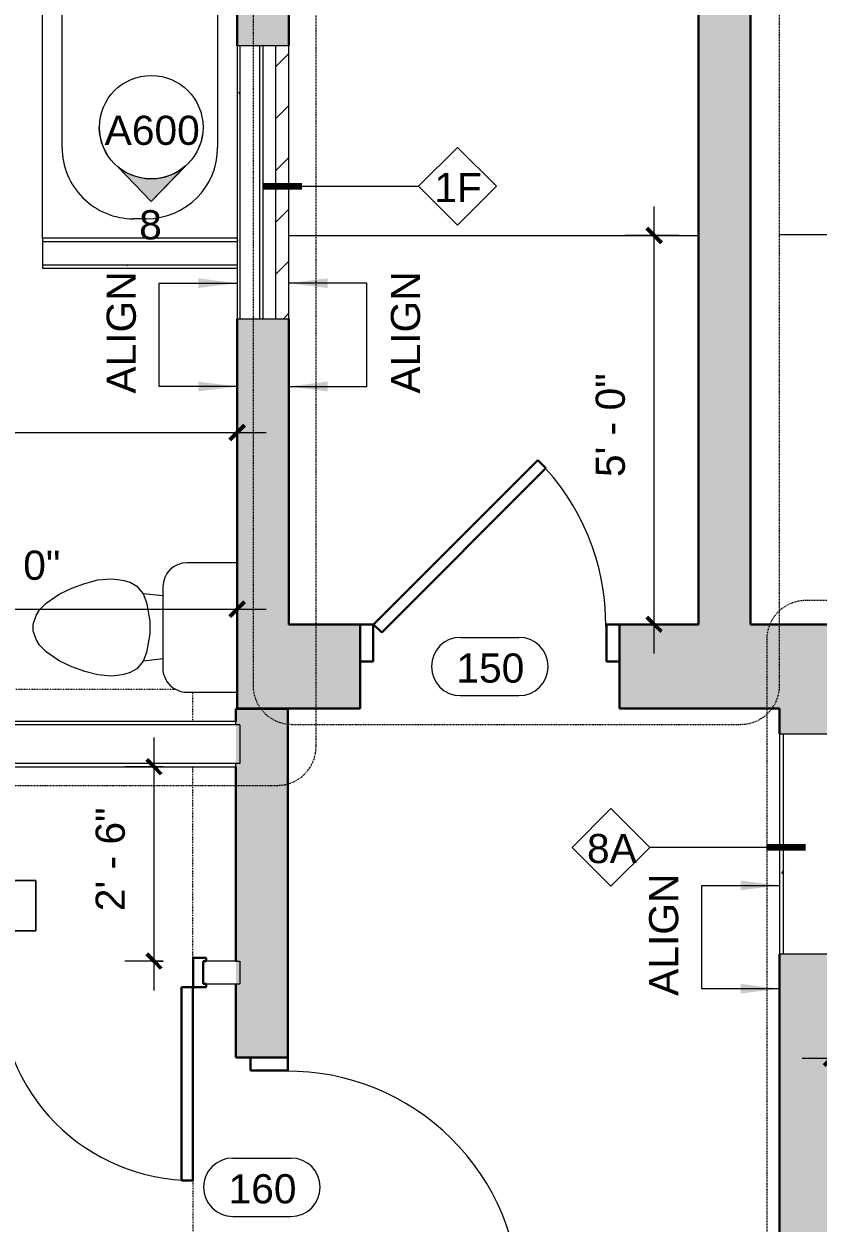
# Model space of a CAD drawing. Header units: inches. Extents: x -545 to 1083, y -2066 to -269.
# Drawn here: x -227.2 to -104.7, y -1777.1 to -1592.1 of the extents above; entities that cross this region are included whole.
import ezdxf

# ---------------------------------------------------------------- set-up
doc = ezdxf.new("R2010")
doc.units = ezdxf.units.IN
doc.header["$MEASUREMENT"] = 0
doc.linetypes.add('Dash', pattern=[0.25, 0.125, -0.125])
doc.linetypes.add('Dash Dot 3_16_', pattern=[0.3125, 0.1875, -0.0625, 0, -0.0625])
for name, color, linetype, lineweight in [('A-ANNO-DIMS', 211, 'Continuous', 9), ('A-ANNO-DIMS-48', 211, 'Continuous', 9), ('A-ANNO-NOTE', 131, 'Continuous', 9), ('A-ANNO-SYMB', 150, 'Continuous', 9), ('A-AREA-IDEN', 2, 'Continuous', 9), ('A-DETL', 90, 'Continuous', 9), ('A-DOOR', 31, 'Continuous', 18), ('A-DOOR-FRAM', 31, 'Continuous', 30), ('A-DOOR-IDEN', 31, 'Continuous', 9), ('A-GENM', 13, 'Continuous', 18), ('A-WALL', 113, 'Continuous', 18), ('A-WALL-IDEN', 211, 'Continuous', 9), ('A-WALL-PATT', 111, 'Continuous', 18), ('G-ANNO-SYMB', 111, 'Continuous', 9), ('I-WALL', 2, 'Continuous', 18), ('P-SANR-FIXT', 6, 'Continuous', 9)]:
    doc.layers.add(name, color=color, linetype=linetype, lineweight=lineweight)
doc.styles.add('Arial', font='arial.ttf', dxfattribs={"height": 4.5})
doc.styles.add('Swis721 Lt BT', font='swissl.ttf', dxfattribs={"height": 4.5})
doc.styles.add('Swis721 Lt BT_2', font='swissl.ttf', dxfattribs={"height": 0.09375})
doc.dimstyles.new('OTJ_-_3_32__Linear__1_2__Tolerance', dxfattribs={"dimscale": 12, "dimtxt": 4.748918, "dimasz": 0.1875, "dimexe": 0.375, "dimexo": 0.25, "dimgap": 0.25, "dimtad": 1, "dimdec": 1, "dimrnd": 0.5, "dimzin": 3, "dimdsep": 46, "dimlunit": 4, "dimtxsty": 'Swis721 Lt BT', "dimblk1": 'OBLIQUE', "dimblk2": 'OBLIQUE', "dimsah": 1, "dimcen": 0.09, "dimdle": 0.375, "dimazin": 0, "dimtfac": 1, "dimtdec": 4, "dimtix": 1, "dimtmove": 0, "dimatfit": 3, "dimfxl": 1, "dimtvp": 1, "dimfrac": 2, "dimtolj": 1, "dimtzin": 0, "dimarcsym": 2})
pattern_1 = [(0, (0, 0), (15.36, 3.84), [0.634, -10.886, 0.634, -10.886, -61.44]), (0, (0, 0), (15.36, 3.84), [-23.04, 0.634, -22.406, 0.634, -10.886, -26.88]), (0, (0, 0), (15.36, 3.84), [-57.6, 0.634, -7.046, 0.634, -18.566]), (120, (5.76, 1.92), (-11.0055376, 11.38215), [0.634, -10.886, 0.634, -10.886, -61.44]), (120, (5.76, 1.92), (-11.0055376, 11.38215), [-23.04, 0.634, -22.406, 0.634, -10.886, -26.88]), (120, (5.76, 1.92), (-11.0055376, 11.38215), [-57.6, 0.634, -7.046, 0.634, -18.566]), (240, (7.68, 9.6), (-4.3544624, -15.22215), [0.634, -10.886, 0.634, -10.886, -61.44]), (240, (7.68, 9.6), (-4.3544624, -15.22215), [-23.04, 0.634, -22.406, 0.634, -10.886, -26.88]), (240, (7.68, 9.6), (-4.3544624, -15.22215), [-57.6, 0.634, -7.046, 0.634, -18.566])]

# ---------------------------------------------------------------- blocks, each defined once
blk = doc.blocks.new('Single Flush - D1 3_ X 7_3_ - NOT FR-6102866-1ST FLOOR - CONSTRUCTION')
at = {"layer": 'A-DOOR', "color": 8, "lineweight": 30}
for p, q in [((-8.65, -30.59), (16.67, -5.26)), ((16.67, -5.26), (17.91, -6.5)), ((17.91, -6.5), (-7.42, -31.82)), ((-7.42, -31.82), (-8.65, -30.59))]:
    blk.add_line(p, q, dxfattribs=at)
at = {"layer": 'A-DOOR', "lineweight": 9}
blk.add_arc((17.91, -6.5), 35.81, 179.5, 225, dxfattribs=at)
at = {"layer": 'A-DOOR-FRAM', "color": 8}
for p, q in [((-20, -0.75), (-20, -6.5)), ((-20, -0.75), (-18, -0.75)), ((-18, -0.75), (-18, -6.5)), ((18, -0.75), (18, -6.5)), ((18, -0.75), (20, -0.75)), ((20, -0.75), (20, -6.5)), ((-20, -6.5), (-18, -6.5)), ((18, -6.5), (20, -6.5))]:
    blk.add_line(p, q, dxfattribs=at)
blk = doc.blocks.new('Toilet-Domestic-3D - Toilet-Domestic-3D-5683653-1ST FLOOR - CONSTRUCTION')
at = {"layer": 'P-SANR-FIXT'}
for p, q in [((-2.74, 11), (-1.87, 11.5)), ((-1.87, 11.5), (-0.5, 12)), ((-0.5, 12), (0.5, 12)), ((0.5, 12), (1.87, 11.5)), ((1.87, 11.5), (2.74, 11)), ((-5.13, 8), (-3.74, 10)), ((-3.74, 10), (-2.74, 11)), ((2.74, 11), (3.74, 10)), ((3.74, 10), (5.13, 8)), ((-6.06, 6), (-5.13, 8)), ((5.13, 8), (6.06, 6)), ((-6.79, 4), (-6.06, 6)), ((6.06, 6), (6.79, 4)), ((-7.33, 1.99), (-6.79, 4)), ((6.79, 4), (7.33, 1.99)), ((-7.5, 0), (-7.33, 1.99)), ((7.33, 1.99), (7.5, 0)), ((-7.41, -1), (-7.5, 0)), ((-7.24, -2), (-7.41, -1)), ((7.41, -1), (7.24, -2)), ((7.5, 0), (7.41, -1)), ((-6.97, -3), (-7.24, -2)), ((-6.4, -4), (-6.97, -3)), ((6.97, -3), (6.4, -4)), ((7.24, -2), (6.97, -3)), ((-5.21, -5), (-6.4, -4)), ((-3.84, -5.5), (-5.21, -5)), ((-4.86, -8.02), (-5.21, -5)), ((-1, -6), (-3.84, -5.5)), ((3.84, -5.5), (1, -6)), ((5.21, -5), (3.84, -5.5)), ((4.86, -8.02), (5.21, -5)), ((6.4, -4), (5.21, -5)), ((1, -6), (-1, -6)), ((6.25, -8.02), (-6.25, -8.02)), ((-9.98, -11.75), (-9.98, -19.48)), ((9.98, -19.48), (9.98, -11.75))]:
    blk.add_line(p, q, dxfattribs=at)
for centre, start, end in [((-6.25, -11.75), 90, 180), ((6.25, -11.75), 0, 90)]:
    blk.add_arc(centre, 3.73, start, end, dxfattribs=at)
blk = doc.blocks.new('Single Flush - D1 3_ X 8_ - FR-6102084-1ST FLOOR - CONSTRUCTION')
at = {"layer": 'A-DOOR', "lineweight": 30}
for p, q in [((16.15625, 39.8125), (16.15625, 4)), ((17.90625, 39.8125), (16.15625, 39.8125)), ((17.90625, 4), (17.90625, 39.8125)), ((16.15625, 4), (17.90625, 4))]:
    blk.add_line(p, q, dxfattribs=at)
at = {"layer": 'A-DOOR', "lineweight": 9}
blk.add_arc((17.90625, 4), 35.8125, 90, 180.5, dxfattribs=at)
at = {"layer": 'A-DOOR-FRAM'}
for p, q in [((-20, -1.75), (-20, 4)), ((-20, 4), (-18, 4)), ((-18, -1.75), (-18, 4)), ((18.000004, -1.75), (18.000004, 4)), ((18.000004, 4), (20.000004, 4)), ((20.000004, -1.75), (20.000004, 4)), ((-20, -1.75), (-18, -1.75)), ((18.000004, -1.75), (20.000004, -1.75))]:
    blk.add_line(p, q, dxfattribs=at)
blk = doc.blocks.new('Tub-Rectangular-3D - Tub-Rectangular-3D-6036923-1ST FLOOR - CONSTRUCTION')
at = {"layer": 'P-SANR-FIXT'}
for p, q in [((-43.72, -17.81), (-43.72, -4)), ((-36.72, -7), (2.28, -7)), ((-40.72, -15.81), (-40.72, -11)), ((-40.72, -16.84), (-40.72, -16.16)), ((13.28, -18), (13.28, -20)), ((-43.72, -34), (-43.72, -20.18)), ((-40.72, -27), (-40.72, -21.12)), ((2.28, -31), (-36.72, -31)), ((16.28, -34), (-43.72, -34))]:
    blk.add_line(p, q, dxfattribs=at)
for centre, radius, start, end in [((-36.72, -11), 4, 90, 180), ((2.28, -18), 11, 360, 90), ((-35.77, -19), 0.875, 90, 270), ((-35.77, -19), 0.875, 270, 90), ((2.28, -20), 11, 270, 0), ((-36.72, -27), 4, 180, 270)]:
    blk.add_arc(centre, radius, start, end, dxfattribs=at)
blk = doc.blocks.new('Double Flush - D2 5_ X 8_-V20-1ST FLOOR - CONSTRUCTION')
at = {"layer": 'A-DOOR', "lineweight": 30}
for p, q in [((-29.91, 32.06), (-28.16, 32.06)), ((-29.91, 2.25), (-29.91, 32.06)), ((-28.16, 32.06), (-28.16, 2.25)), ((28.16, 32.06), (28.16, 2.25)), ((29.91, 32.06), (28.16, 32.06)), ((29.91, 2.25), (29.91, 32.06)), ((-28.16, 2.25), (-29.91, 2.25)), ((28.16, 2.25), (29.91, 2.25))]:
    blk.add_line(p, q, dxfattribs=at)
at = {"layer": 'A-DOOR', "lineweight": 9}
for centre, start, end in [((-29.91, 2.25), 359.5, 90), ((29.91, 2.25), 90, 180.5)]:
    blk.add_arc(centre, 29.81, start, end, dxfattribs=at)
at = {"layer": 'A-DOOR-FRAM'}
for p, q in [((-32, 2.25), (-30, 2.25)), ((-32, 2.25), (-32, 1.75)), ((-30, -2.25), (-30, 2.25)), ((30, -2.25), (30, 2.25)), ((30, 2.25), (32, 2.25)), ((32, 2.25), (32, 1.75)), ((-32, 1.75), (-31.5, 1.75)), ((-31.5, -1.75), (-31.5, 1.75)), ((31.5, 1.75), (32, 1.75)), ((31.5, -1.75), (31.5, 1.75)), ((-32, -1.75), (-31.5, -1.75)), ((-32, -2.25), (-32, -1.75)), ((31.5, -1.75), (32, -1.75)), ((32, -2.25), (32, -1.75)), ((-32, -2.25), (-30, -2.25)), ((30, -2.25), (32, -2.25))]:
    blk.add_line(p, q, dxfattribs=at)
at = {"layer": 'A-GENM', "linetype": 'Dash', "lineweight": 9}
for p, q in [((-29.91, 55.75), (29.91, 55.75)), ((-29.91, 1.75), (-29.91, 55.75)), ((29.91, 1.75), (29.91, 55.75)), ((29.87, 1.75), (29.91, 1.75)), ((-29.91, -1.75), (-29.91, -31.75)), ((29.87, -1.75), (29.91, -1.75)), ((29.91, -1.75), (29.91, -31.75)), ((-29.91, -38.75), (-29.91, -43.27)), ((29.91, -38.75), (29.91, -43.75)), ((0.09, -43.75), (-27.22, -43.75)), ((0.09, -43.75), (29.91, -43.75))]:
    blk.add_line(p, q, dxfattribs=at)
blk = doc.blocks.new('Room Tag - Room Name and Number-3379422-1ST FLOOR - CONSTRUCTION')
at = {"layer": 'A-AREA-IDEN'}
for p, q in [((-0.1881, -0.1636), (-0.1881, -0.0018)), ((-0.1881, -0.0018), (0.1869, -0.0018)), ((0.1869, -0.0018), (-0.1881, -0.0018)), ((-0.1881, -0.0018), (-0.1881, -0.1636)), ((0.1869, -0.0018), (0.1869, -0.1636)), ((0.1869, -0.1636), (0.1869, -0.0018)), ((0.1869, -0.1636), (-0.1881, -0.1636)), ((-0.1881, -0.1636), (0.1869, -0.1636))]:
    blk.add_line(p, q, dxfattribs=at)
blk = doc.blocks.new('DIMBLOCK17-1ST FLOOR - CONSTRUCTION')
at = {"layer": 'A-ANNO-DIMS-48'}
for p, q in [((-266.36, -1683.76), (-266.36, -1677.85)), ((-194.36, -1683.76), (-194.36, -1677.85)), ((-270.86, -1682.35), (-189.86, -1682.35)), ((-266.36, -1682.35), (-266.36, -1683.76)), ((-194.36, -1682.35), (-194.36, -1683.76))]:
    blk.add_line(p, q, dxfattribs=at)
at = {"layer": 'A-ANNO-DIMS-48', "lineweight": 50}
for p, q in [((-266.36, -1682.35), (-265.23, -1681.23)), ((-194.36, -1682.35), (-193.23, -1681.23)), ((-266.36, -1682.35), (-267.48, -1683.48)), ((-194.36, -1682.35), (-195.48, -1683.48))]:
    blk.add_line(p, q, dxfattribs=at)
at = {"layer": 'A-ANNO-DIMS-48', "color": 0, "insert": (-237.63, -1673.34), "char_height": 4.5, "width": 17.4579, "attachment_point": 1, "line_spacing_factor": 1.005062, "style": 'Swis721 Lt BT'}
blk.add_mtext('6\' - 0"', dxfattribs=at)
blk = doc.blocks.new('_Oblique')
at = {"color": 0, "linetype": 'ByBlock', "lineweight": -2}
blk.add_line((-0.5, -0.5), (0.5, 0.5), dxfattribs=at)
blk = doc.blocks.new('DIMBLOCK20-1ST FLOOR - CONSTRUCTION')
at = {"layer": 'A-ANNO-DIMS-48'}
for p, q in [((-310.7, -1656.5), (-310.7, -1650.6)), ((-194.36, -1656.5), (-194.36, -1650.6)), ((-315.2, -1655.1), (-189.86, -1655.1)), ((-310.7, -1655.1), (-310.7, -1656.5)), ((-194.36, -1655.1), (-194.36, -1656.5))]:
    blk.add_line(p, q, dxfattribs=at)
at = {"layer": 'A-ANNO-DIMS-48', "lineweight": 50}
for p, q in [((-310.7, -1655.1), (-309.57, -1653.97)), ((-194.36, -1655.1), (-193.23, -1653.97)), ((-310.7, -1655.1), (-311.82, -1656.22)), ((-194.36, -1655.1), (-195.48, -1656.22))]:
    blk.add_line(p, q, dxfattribs=at)
at = {"layer": 'A-ANNO-DIMS-48', "color": 0, "insert": (-264.85, -1646.09), "char_height": 4.5, "width": 29.579, "attachment_point": 1, "line_spacing_factor": 1.005062, "style": 'Swis721 Lt BT'}
blk.add_mtext('9\' - 8 1/2"', dxfattribs=at)
blk = doc.blocks.new('DIMBLOCK21-1ST FLOOR - CONSTRUCTION')
at = {"layer": 'A-ANNO-DIMS-48'}
for p, q in [((-102.68, -1753.07), (-102.68, -1747.16)), ((-24.07, -1759.34), (-24.07, -1747.16)), ((-107.18, -1751.66), (-19.57, -1751.66)), ((-102.68, -1751.66), (-102.68, -1753.07)), ((-24.07, -1751.66), (-24.07, -1759.34))]:
    blk.add_line(p, q, dxfattribs=at)
at = {"layer": 'A-ANNO-DIMS-48', "lineweight": 50}
for p, q in [((-102.68, -1751.66), (-103.81, -1752.78)), ((-102.68, -1751.66), (-101.56, -1750.53)), ((-24.07, -1751.66), (-25.2, -1752.78)), ((-24.07, -1751.66), (-22.95, -1750.53))]:
    blk.add_line(p, q, dxfattribs=at)
at = {"layer": 'A-ANNO-DIMS-48', "color": 0, "insert": (-75.7, -1742.65), "char_height": 4.5, "width": 29.579, "attachment_point": 1, "line_spacing_factor": 1.005062, "style": 'Swis721 Lt BT'}
blk.add_mtext('6\' - 6 1/2"', dxfattribs=at)
blk = doc.blocks.new('Door Tag - Door Tag-41184-1ST FLOOR - CONSTRUCTION')
at = {"layer": 'A-DOOR-IDEN'}
for p, q in [((-0.09375, 0.09375), (0.09375, 0.09375)), ((-0.09375, -0.09375), (0.09375, -0.09375))]:
    blk.add_line(p, q, dxfattribs=at)
for centre, start, end in [((-0.09375, 0), 90, 270), ((0.09375, 0), 270, 90)]:
    blk.add_arc(centre, 0.09375, start, end, dxfattribs=at)
blk = doc.blocks.new('DIMBLOCK35-1ST FLOOR - CONSTRUCTION')
at = {"layer": 'A-ANNO-DIMS-48'}
for p, q in [((-207.17, -1741.2), (-207.17, -1702.2)), ((-205.76, -1706.7), (-211.67, -1706.7)), ((-207.17, -1706.7), (-205.76, -1706.7)), ((-205.76, -1736.7), (-211.67, -1736.7)), ((-207.17, -1736.7), (-205.76, -1736.7))]:
    blk.add_line(p, q, dxfattribs=at)
at = {"layer": 'A-ANNO-DIMS-48', "lineweight": 50}
for p, q in [((-207.17, -1706.7), (-208.3, -1705.58)), ((-207.17, -1706.7), (-206.05, -1707.83)), ((-207.17, -1736.7), (-208.3, -1735.58)), ((-207.17, -1736.7), (-206.05, -1737.83))]:
    blk.add_line(p, q, dxfattribs=at)
at = {"layer": 'A-ANNO-DIMS-48', "color": 0, "insert": (-216.18, -1728.98), "char_height": 4.5, "width": 17.4579, "attachment_point": 1, "rotation": 90, "line_spacing_factor": 1.005062, "style": 'Swis721 Lt BT'}
blk.add_mtext('2\' - 6"', dxfattribs=at)
blk = doc.blocks.new('Elevation - Filled Arrow 2-347888-1ST FLOOR - CONSTRUCTION')
at = {"layer": 'G-ANNO-SYMB'}
blk.add_circle((0, 0), 0.1664, dxfattribs=at)
blk = doc.blocks.new('Elevation - Filled Arrow-151867-1ST FLOOR - CONSTRUCTION')
at = {"layer": 'G-ANNO-SYMB'}
h = blk.add_hatch(color=256, dxfattribs=at)
edge = h.paths.add_edge_path(flags=0)
edge.add_line((0, 0.2393), (0.1103, 0.1247))
edge.add_arc((-0.0002, -0.0002), 0.1667, 48.498, 130.5571)
edge.add_line((-0.1085, 0.1265), (0, 0.2393))
for p, q in [((0, 0.2393), (-0.1085, 0.1265)), ((-0.1084, 0.1266), (0, 0.2393)), ((0, 0.2393), (-0.1084, 0.1266)), ((0, 0.2393), (0.11, 0.1249)), ((0.1103, 0.1247), (0, 0.2393))]:
    blk.add_line(p, q, dxfattribs=at)
blk.add_arc((-0.0002, -0.0002), 0.1667, 48.498, 130.5571, dxfattribs=at)
blk.add_ellipse((-0.0002, -0.0001), major_axis=(-0.1667, 0), ratio=0.999376, start_param=3.141593, end_param=6.283185, dxfattribs=at)
blk = doc.blocks.new('Wall Tag - 1_4_-62626-1ST FLOOR - CONSTRUCTION')
at = {"layer": 'A-WALL-IDEN'}
for p, q in [((-0.125, 0), (0, 0.125)), ((0, 0.125), (0.125, 0)), ((-0.125, 0), (0, -0.125)), ((0, -0.125), (0.125, 0))]:
    blk.add_line(p, q, dxfattribs=at)
blk = doc.blocks.new('Align symbol - U shaped 2016 - symbol_align 01-6056216-1ST FLOOR - CONSTRUCTION')
at = {"layer": 'A-ANNO-NOTE'}
for points in [[(-0.0156, 0.125), (0.0156, 0.125), (0, 0)], [(0.3164, 0.125), (0.3477, 0.125), (0.332, 0)]]:
    blk.add_hatch(color=256, dxfattribs=at).paths.add_polyline_path(points, flags=0)
for p, q in [((0, 0.25), (0.332, 0.25)), ((0, 0), (0, 0.25)), ((0.332, 0.25), (0.332, 0))]:
    blk.add_line(p, q, dxfattribs=at)
at = {"layer": 'A-ANNO-NOTE', "insert": (-0.023, 0.4192), "char_height": 0.09375, "width": 0.4545, "attachment_point": 1, "style": 'Swis721 Lt BT_2'}
blk.add_mtext('ALIGN', dxfattribs=at)
blk = doc.blocks.new('Align symbol - U shaped 2016 - symbol_align 01-6056230-1ST FLOOR - CONSTRUCTION')
at = {"layer": 'A-ANNO-NOTE'}
for points in [[(0.3164, -0.125), (0.332, 0), (0.3477, -0.125)], [(-0.0156, -0.125), (0, 0), (0.0156, -0.125)]]:
    blk.add_hatch(color=256, dxfattribs=at).paths.add_polyline_path(points, flags=0)
for p, q in [((0, 0), (0, -0.25)), ((0.332, -0.25), (0.332, 0)), ((0, -0.25), (0.332, -0.25))]:
    blk.add_line(p, q, dxfattribs=at)
at = {"layer": 'A-ANNO-NOTE', "insert": (-0.023, -0.3278), "char_height": 0.09375, "width": 0.4545, "attachment_point": 1, "style": 'Swis721 Lt BT_2'}
blk.add_mtext('ALIGN', dxfattribs=at)
blk = doc.blocks.new('DIMBLOCK40-1ST FLOOR - CONSTRUCTION')
at = {"layer": 'A-ANNO-DIMS-48'}
for p, q in [((-130.03, -1689.22), (-130.03, -1620.22)), ((-126.16, -1624.72), (-134.53, -1624.72)), ((-130.03, -1624.72), (-126.16, -1624.72)), ((-126.16, -1684.72), (-134.53, -1684.72)), ((-130.03, -1684.72), (-126.16, -1684.72))]:
    blk.add_line(p, q, dxfattribs=at)
at = {"layer": 'A-ANNO-DIMS-48', "lineweight": 50}
for p, q in [((-130.03, -1624.72), (-131.15, -1623.59)), ((-130.03, -1624.72), (-128.9, -1625.84)), ((-130.03, -1684.72), (-131.15, -1683.59)), ((-130.03, -1684.72), (-128.9, -1685.84))]:
    blk.add_line(p, q, dxfattribs=at)
at = {"layer": 'A-ANNO-DIMS-48', "color": 0, "insert": (-139.04, -1661.99), "char_height": 4.5, "width": 17.4579, "attachment_point": 1, "rotation": 90, "line_spacing_factor": 1.005062, "style": 'Swis721 Lt BT'}
blk.add_mtext('5\' - 0"', dxfattribs=at)

msp = doc.modelspace()

# ---------------------------------------------------------------- hatches: boundary and pattern name
at = {"layer": 'A-WALL-PATT', "lineweight": 9}
for points in [[(-115.16, -1684.72), (-115.16, -1553.22), (-123.16, -1553.22), (-123.16, -1684.72)], [(-186.53, -1751.57), (-186.53, -1697.76), (-194.53, -1697.76), (-194.53, -1751.57)]]:
    msp.add_hatch(color=7, dxfattribs=at).paths.add_polyline_path(points, flags=0)
h = msp.add_hatch(color=7, dxfattribs=at)
h.paths.add_polyline_path([(-186.36, -1697.72), (-186.36, -1637.56), (-194.36, -1637.56), (-194.36, -1697.72)], flags=0)
h.paths.add_polyline_path([(-190.36, -1595.42), (-186.36, -1595.42), (-186.36, -1560.25), (-194.36, -1560.25), (-194.36, -1595.42), (-190.86, -1595.42)], flags=0)
h = msp.add_hatch(dxfattribs=at)
h.set_pattern_fill('FP_1', color=256, style=0, pattern_type=2)
h.set_pattern_definition(pattern_1)
h.paths.add_polyline_path([(-193.86, -1637.56), (-193.86, -1595.42), (-194.36, -1595.42), (-194.36, -1637.56)], flags=0)
h = msp.add_hatch(dxfattribs=at)
h.set_pattern_fill('FP_2', color=256, style=0, pattern_type=2)
h.set_pattern_definition([(45, (0, 0), (-4.006467, 4.006467), [])])
h.paths.add_polyline_path([(-186.36, -1637.56), (-186.36, -1595.42), (-188.36, -1595.42), (-188.36, -1637.56)], flags=0)
h = msp.add_hatch(dxfattribs=at)
h.set_pattern_fill('FP_1', color=256, style=0, pattern_type=2)
h.set_pattern_definition(pattern_1)
h.paths.add_polyline_path([(-194.36, -1625.62), (-194.36, -1625.12), (-224.36, -1625.12), (-224.36, -1625.62)], flags=0)
h = msp.add_hatch(dxfattribs=at)
h.set_pattern_fill('FP_1', color=256, style=0, pattern_type=2)
h.set_pattern_definition(pattern_1)
h.paths.add_polyline_path([(-194.36, -1629.75), (-194.36, -1629.25), (-224.36, -1629.25), (-224.36, -1629.75)], flags=0)
h = msp.add_hatch(color=7, dxfattribs=at)
h.paths.add_polyline_path([(240.17, -1697.72), (248.17, -1697.72), (248.17, -1684.72), (203.2, -1684.72), (203.2, -1697.72), (208.46, -1697.72)], flags=0)
h.paths.add_polyline_path([(179.2, -1697.72), (179.2, -1684.72), (125.2, -1684.72), (125.2, -1697.72), (152.21, -1697.72)], flags=0)
h.paths.add_polyline_path([(95.96, -1697.72), (101.2, -1697.72), (101.2, -1684.72), (51.74, -1684.72), (51.74, -1697.72)], flags=0)
h.paths.add_polyline_path([(16.02, -1697.72), (27.74, -1697.72), (27.74, -1684.72), (-21.9, -1684.72), (-21.9, -1697.72), (-16.54, -1697.72)], flags=0)
h.paths.add_polyline_path([(-72.78, -1697.72), (-45.9, -1697.72), (-45.9, -1684.72), (-135.38, -1684.72), (-135.38, -1697.72), (-102.68, -1697.72)], flags=0)
h.paths.add_polyline_path([(-185.28, -1697.72), (-175.38, -1697.72), (-175.38, -1684.72), (-186.36, -1684.72), (-186.36, -1697.72)], flags=0)
h = msp.add_hatch(color=7, dxfattribs=at)
h.paths.add_polyline_path([(-102.68, -1907.52), (-102.68, -1735.59), (-110.68, -1735.59), (-110.68, -1907.52)], flags=0)
h.paths.add_polyline_path([(-102.68, -1701.59), (-102.68, -1697.72), (-110.68, -1697.72), (-110.68, -1701.59), (-103.31, -1701.59)], flags=0)
h = msp.add_hatch(dxfattribs=at)
h.set_pattern_fill('FP_1', color=256, style=0, pattern_type=2)
h.set_pattern_definition(pattern_1)
h.paths.add_polyline_path([(-110.06, -1735.59), (-110.06, -1701.59), (-110.68, -1701.59), (-110.68, -1735.59)], flags=0)
h = msp.add_hatch(dxfattribs=at)
h.set_pattern_fill('FP_1', color=256, style=0, pattern_type=2)
h.set_pattern_definition(pattern_1)
h.paths.add_polyline_path([(-194.53, -1706.7), (-194.53, -1706.2), (-266.36, -1706.2), (-266.36, -1706.7), (-241.53, -1706.7)], flags=0)

# ---------------------------------------------------------------- linework, layer by layer
at = {"layer": 'A-ANNO-SYMB', "linetype": 'Dash Dot 3_16_'}
for p, q in [((-182.17, -1703.57), (-182.17, -1553.78)), ((-191.9, -1554.28), (-191.9, -1694.15)), ((-110.67, -1694.15), (-110.67, -1554.28)), ((15.66, -1681.04), (-106.65, -1681.04)), ((-112.65, -1687.04), (-112.65, -1792.74)), ((-185.9, -1700.15), (-116.67, -1700.15)), ((-313.44, -1709.57), (-188.17, -1709.57))]:
    msp.add_line(p, q, dxfattribs=at)
at = {"layer": 'A-ANNO-SYMB'}
msp.add_line((-110.67, -1624.56), (-100.32, -1624.56), dxfattribs=at)
at = {"layer": 'A-ANNO-SYMB', "linetype": 'Dash Dot 3_16_'}
for centre, start, end in [((-106.65, -1687.04), 90, 180), ((-185.9, -1694.15), 180, 270), ((-116.67, -1694.15), 270, 0), ((-188.17, -1703.57), 270, 0)]:
    msp.add_arc(centre, 6, start, end, dxfattribs=at)
at = {"layer": 'A-DETL'}
msp.add_line((-186.36, -1624.72), (-123.16, -1624.72), dxfattribs=at)
at = {"layer": 'A-WALL', "color": 8, "lineweight": 30}
for p, q in [((-186.36, -1595.42), (-186.36, -1552.25)), ((-123.16, -1553.22), (-123.16, -1684.72)), ((-115.16, -1684.72), (-115.16, -1553.22)), ((-194.36, -1560.25), (-194.36, -1595.42)), ((-194.36, -1637.56), (-194.36, -1697.72)), ((-186.36, -1684.72), (-186.36, -1637.56)), ((-175.38, -1684.72), (-186.36, -1684.72)), ((-175.38, -1697.72), (-175.38, -1684.72)), ((-123.16, -1684.72), (-135.38, -1684.72)), ((-135.38, -1684.72), (-135.38, -1697.72)), ((-45.9, -1684.72), (-115.16, -1684.72)), ((-194.36, -1697.72), (-175.38, -1697.72)), ((-135.38, -1697.72), (-110.68, -1697.72))]:
    msp.add_line(p, q, dxfattribs=at)
at = {"layer": 'A-WALL', "lineweight": 9}
for p, q in [((-194.36, -1595.42), (-186.36, -1595.42)), ((-194.36, -1637.56), (-186.36, -1637.56))]:
    msp.add_line(p, q, dxfattribs=at)
at = {"layer": 'A-WALL'}
for p, q in [((-194.36, -1595.42), (-194.36, -1637.56)), ((-193.86, -1637.56), (-193.86, -1595.42)), ((-190.86, -1637.56), (-190.86, -1595.42)), ((-190.36, -1637.56), (-190.36, -1595.42)), ((-188.36, -1637.56), (-188.36, -1595.42)), ((-186.36, -1637.56), (-186.36, -1595.42)), ((-224.36, -1625.62), (-194.36, -1625.62)), ((-224.36, -1629.25), (-194.36, -1629.25)), ((-193.91, -1700.2), (-266.86, -1700.2)), ((-110.06, -1735.59), (-110.06, -1701.59)), ((-193.91, -1706.2), (-266.86, -1706.2)), ((-194.53, -1736.7), (-193.91, -1736.7)), ((-194.53, -1740.2), (-193.91, -1740.2))]:
    msp.add_line(p, q, dxfattribs=at)
at = {"layer": 'A-WALL-IDEN', "lineweight": 90}
for p, q in [((-190.36, -1617.12), (-184.36, -1617.12)), ((-106.68, -1719.13), (-112.68, -1719.13))]:
    msp.add_line(p, q, dxfattribs=at)
at = {"layer": 'A-WALL-IDEN'}
for p, q in [((-190.36, -1617.12), (-166.36, -1617.12)), ((-106.68, -1719.13), (-130.68, -1719.13))]:
    msp.add_line(p, q, dxfattribs=at)
at = {"layer": 'I-WALL'}
for p, q in [((-194.36, -1625.12), (-224.36, -1625.12)), ((-224.36, -1625.12), (-224.36, -1629.75)), ((-224.36, -1629.75), (-194.36, -1629.75)), ((-194.53, -1699.7), (-266.36, -1699.7)), ((-194.53, -1700.2), (-194.53, -1699.7)), ((-110.68, -1701.59), (-110.68, -1735.59)), ((-266.36, -1706.7), (-194.53, -1706.7)), ((-194.53, -1706.7), (-194.53, -1706.2)), ((-194.53, -1736.7), (-199.61, -1736.7)), ((-199.61, -1736.7), (-199.61, -1740.2)), ((-199.61, -1740.2), (-194.53, -1740.2))]:
    msp.add_line(p, q, dxfattribs=at)
at = {"layer": 'I-WALL', "color": 8, "lineweight": 30}
for p, q in [((-186.53, -1697.76), (-194.53, -1697.76)), ((-194.53, -1697.76), (-194.53, -1699.7)), ((-186.53, -1751.57), (-186.53, -1697.76)), ((-110.68, -1697.72), (-110.68, -1701.59)), ((-194.53, -1706.7), (-194.53, -1736.7)), ((-110.68, -1735.59), (-110.68, -1907.52)), ((-194.53, -1740.2), (-194.53, -1751.57)), ((-194.53, -1751.57), (-186.53, -1751.57))]:
    msp.add_line(p, q, dxfattribs=at)
at = {"layer": 'I-WALL', "lineweight": 9}
for p, q in [((-193.91, -1700.2), (-193.91, -1706.2)), ((-110.68, -1701.59), (-102.68, -1701.59)), ((-193.91, -1736.7), (-193.91, -1740.2)), ((-102.68, -1735.59), (-110.68, -1735.59))]:
    msp.add_line(p, q, dxfattribs=at)

# ---------------------------------------------------------------- block references
at = {"layer": 'A-ANNO-NOTE', "xscale": 48.00000000000001, "yscale": 48.00000000000001, "zscale": 48.00000000000001}
for name, p, rotation in [('Align symbol - U shaped 2016 - symbol_align 01-6056216-1ST FLOOR - CONSTRUCTION', (-194.36, -1648.01), 90.0000000000001), ('Align symbol - U shaped 2016 - symbol_align 01-6056230-1ST FLOOR - CONSTRUCTION', (-186.36, -1648.01), 89.99999999999991), ('Align symbol - U shaped 2016 - symbol_align 01-6056216-1ST FLOOR - CONSTRUCTION', (-110.68, -1740.94), 90.0000000000001)]:
    msp.add_blockref(name, p, dxfattribs=dict(at, rotation=rotation))
at = {"layer": 'A-AREA-IDEN', "xscale": 47.99999999999997, "yscale": 47.99999999999997, "zscale": 47.99999999999997}
msp.add_blockref('Room Tag - Room Name and Number-3379422-1ST FLOOR - CONSTRUCTION', (-234.4, -1724.18), dxfattribs=at)
at = {"layer": 'A-DOOR'}
for name, p, rotation in [('Single Flush - D1 3_ X 7_3_ - NOT FR-6102866-1ST FLOOR - CONSTRUCTION', (-155.38, -1691.22), 180), ('Double Flush - D2 5_ X 8_-V20-1ST FLOOR - CONSTRUCTION', (-231.11, -1738.45), 180), ('Single Flush - D1 3_ X 8_ - FR-6102084-1ST FLOOR - CONSTRUCTION', (-190.53, -1771.57), 269.9999999999999)]:
    msp.add_blockref(name, p, dxfattribs=dict(at, rotation=rotation))
at = {"layer": 'A-DOOR-IDEN', "xscale": 47.99999999999997, "yscale": 47.99999999999997, "zscale": 47.99999999999997}
for p in [(-155.38, -1691.22), (-190.53, -1771.57)]:
    msp.add_blockref('Door Tag - Door Tag-41184-1ST FLOOR - CONSTRUCTION', p, dxfattribs=at)
at = {"layer": 'A-WALL-IDEN', "xscale": 47.99999999999997, "yscale": 47.99999999999997, "zscale": 47.99999999999997}
for p in [(-160.36, -1617.12), (-136.68, -1719.13)]:
    msp.add_blockref('Wall Tag - 1_4_-62626-1ST FLOOR - CONSTRUCTION', p, dxfattribs=at)
at = {"layer": 'G-ANNO-SYMB', "xscale": 47.99999999999997, "yscale": 47.99999999999997, "zscale": 47.99999999999997}
msp.add_blockref('Elevation - Filled Arrow 2-347888-1ST FLOOR - CONSTRUCTION', (-207.6, -1608), dxfattribs=at)
at = {"layer": 'G-ANNO-SYMB', "extrusion": (0, 0, -1), "xscale": 47.99999999999997, "yscale": 47.99999999999997, "zscale": 47.99999999999997, "rotation": 180}
msp.add_blockref('Elevation - Filled Arrow-151867-1ST FLOOR - CONSTRUCTION', (207.6, -1608), dxfattribs=at)
at = {"layer": 'P-SANR-FIXT'}
for name, p, rotation in [('Tub-Rectangular-3D - Tub-Rectangular-3D-6036923-1ST FLOOR - CONSTRUCTION', (-190.36, -1608.85), 269.9999999999999), ('Toilet-Domestic-3D - Toilet-Domestic-3D-5683653-1ST FLOOR - CONSTRUCTION', (-213.83, -1685.2), 90.0000000000001)]:
    msp.add_blockref(name, p, dxfattribs=dict(at, rotation=rotation))

# ---------------------------------------------------------------- texts
at = {"layer": 'A-DOOR-IDEN', "char_height": 4.5, "width": 12.2715, "attachment_point": 1, "style": 'Swis721 Lt BT'}
for s, insert in [('150', (-160.53, -1689.21)), ('160', (-195.68, -1769.56))]:
    msp.add_mtext(s, dxfattribs=dict(at, insert=insert))
at = {"layer": 'A-WALL-IDEN', "char_height": 4.5, "attachment_point": 1, "style": 'Swis721 Lt BT'}
for s, insert, width in [('1F', (-163.93, -1615.06), 8.484), ('8A', (-140.38, -1717.06), 8.787)]:
    msp.add_mtext(s, dxfattribs=dict(at, insert=insert, width=width))
at = {"layer": 'G-ANNO-SYMB', "char_height": 4.5, "attachment_point": 1}
for s, insert, width, style in [('A600', (-214.79, -1606.23), 17.877, 'Arial'), ('8', (-209.47, -1620.81), 4.0905, 'Swis721 Lt BT')]:
    msp.add_mtext(s, dxfattribs=dict(at, insert=insert, width=width, style=style))

# ---------------------------------------------------------------- dimensions: what is measured, and where the dimension line sits
at = {"layer": 'A-ANNO-DIMS'}
for base, p1, p2, override, picture, middle in [((-130.03, -1624.72), (-123.16, -1684.72), (-123.16, -1624.72), {"dimpost": '<>', "dimfxl": 60}, 'DIMBLOCK40-1ST FLOOR - CONSTRUCTION', (-135.34, -1654.72)), ((-207.17, -1706.7), (-208.76, -1736.7), (-208.76, -1706.7), {"dimpost": '<>', "dimfxl": 30}, 'DIMBLOCK35-1ST FLOOR - CONSTRUCTION', (-212.48, -1721.7))]:
    dim = msp.add_linear_dim(base=base, p1=p1, p2=p2, angle=90, dimstyle='OTJ_-_3_32__Linear__1_2__Tolerance', override=override, dxfattribs=at)
    dim.commit()
    dim.dimension.update_dxf_attribs({"geometry": picture, "text_midpoint": middle})
for base, p1, p2, override, picture, middle in [((-194.36, -1655.1), (-310.7, -1653.5), (-194.36, -1653.5), {"dimpost": '<>', "dimfxl": 116.340438}, 'DIMBLOCK20-1ST FLOOR - CONSTRUCTION', (-252.53, -1649.52)), ((-194.36, -1682.35), (-266.36, -1680.76), (-194.36, -1680.76), {"dimpost": '<>', "dimfxl": 72}, 'DIMBLOCK17-1ST FLOOR - CONSTRUCTION', (-230.36, -1677.04)), ((-24.07, -1751.66), (-102.68, -1750.07), (-24.07, -1762.34), {"dimpost": '<>', "dimfxl": 79.558779}, 'DIMBLOCK21-1ST FLOOR - CONSTRUCTION', (-63.38, -1746.09))]:
    dim = msp.add_linear_dim(base=base, p1=p1, p2=p2, dimstyle='OTJ_-_3_32__Linear__1_2__Tolerance', override=override, dxfattribs=at)
    dim.commit()
    dim.dimension.update_dxf_attribs({"geometry": picture, "text_midpoint": middle})

doc.saveas('drawing.dxf')
